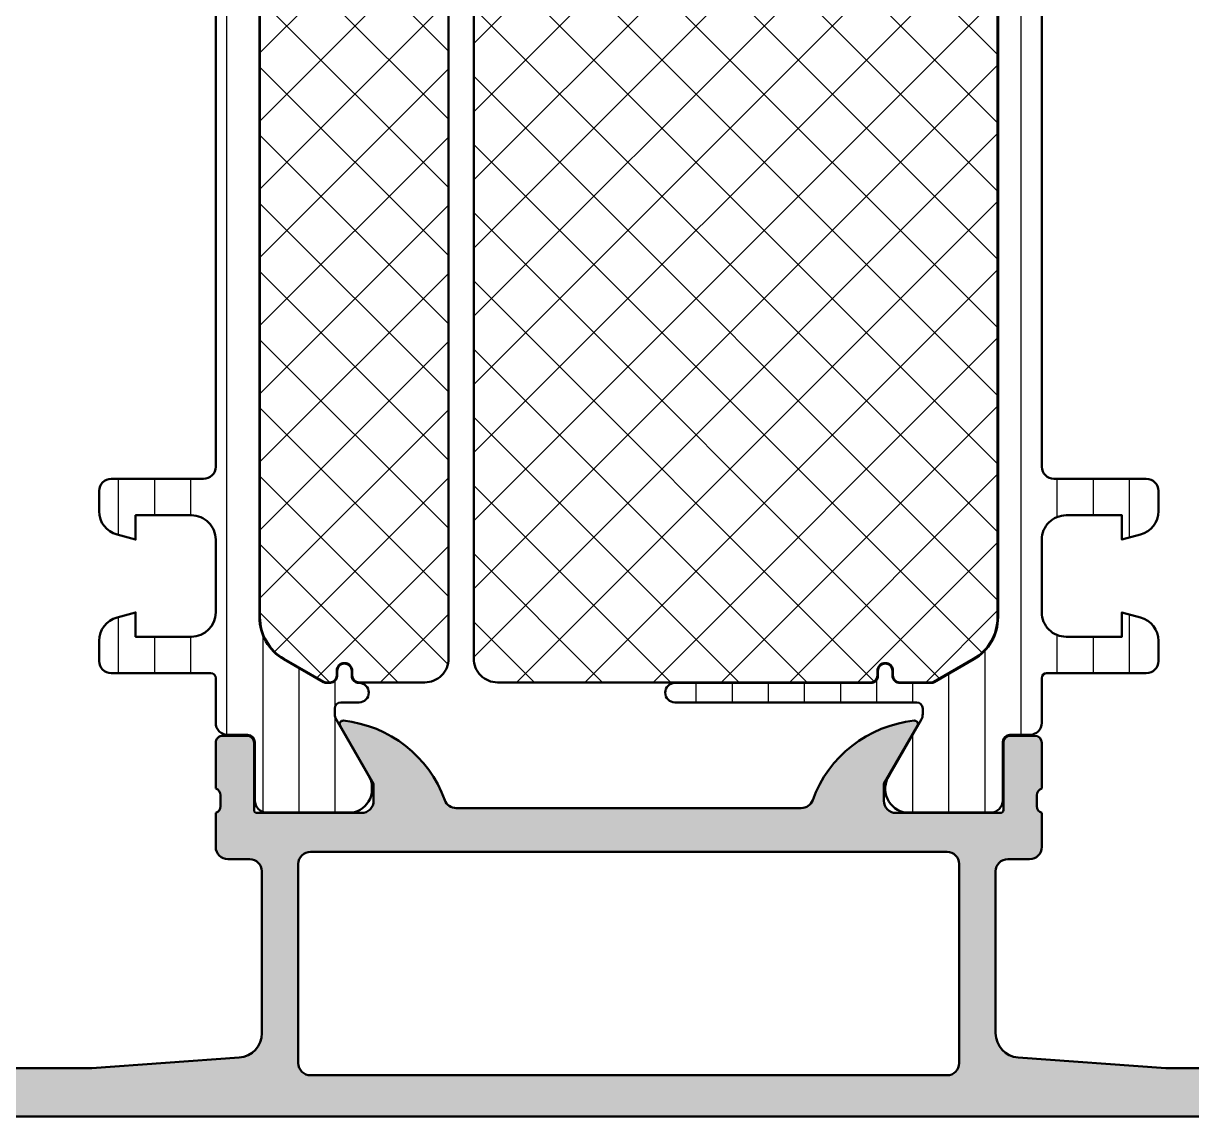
# Model space of a CAD drawing. Extents: x 0 to 146, y 0 to 90.
# Drawn here: x 48.09 to 96.17, y 0 to 45 of the extents above; entities that cross this region are included whole.
import ezdxf

# ---------------------------------------------------------------- set-up
doc = ezdxf.new("R2010")
doc.units = 0
for name, color, linetype, lineweight in [('0S-Alu contour', 7, 'Continuous', 50), ('0S-Alu hatch', 252, 'Continuous', 25), ('0S-Plastic contour', 254, 'Continuous', 50), ('0S-Plastic hatch', 253, 'Continuous', 25), ('0S-PT contour', 91, 'Continuous', 50), ('0S-PT hatch', 103, 'Continuous', 25)]:
    doc.layers.add(name, color=color, linetype=linetype, lineweight=lineweight)
pattern_1 = [(90, (0, 0), (-1.4859, 0), [])]
pattern_2 = [(135, (0, 0), (-1.403165018917055, -1.403165018917055), []), (225, (0, 0), (1.403165018917055, -1.403165018917055), [])]

# ---------------------------------------------------------------- blocks, each defined once
blk = doc.blocks.new('462350__674EF4A3_E235_4DE9_86D1_3BAED3F51D43_')
at = {"layer": '0S-Alu hatch'}
h = blk.add_hatch(color=256, dxfattribs=at)
edge = h.paths.add_edge_path()
edge.add_ellipse((88.6035533905933, 10.1035533905932), major_axis=(-0.5000000000000142, 0), ratio=1, start_angle=270, end_angle=360, ccw=False)
edge.add_line((88.6035533905933, 10.60355339059322), (89.50355339059335, 10.60355339059323))
edge.add_arc((89.50355339059335, 11.10355339059319), 0.4999999999999592, 270, 360)
edge.add_line((90.0035533905933, 11.10355339059319), (90.00355339059334, 12.50355339059325))
edge.add_ellipse((90.08238983713633, 12.77107398258633), major_axis=(-0.2788950563273829, 0), ratio=1, start_angle=-1.164589374096579, end_angle=73.58012358051548, ccw=False)
edge.add_line((89.80355239059332, 12.7767423905847), (89.80355239059332, 13.23033639058466))
edge.add_ellipse((90.08242048623653, 13.23599705006174), major_axis=(-0.2789255417371866, 0), ratio=1, start_angle=-73.57540544464268, end_angle=1.1628700728919057, ccw=False)
edge.add_line((90.00355339059334, 13.50354039058472), (90.00355339059334, 15.38355139059319))
edge.add_arc((89.70355339059333, 15.3835513905932), 0.3000000000000114, 0, 90)
edge.add_line((89.70355339059333, 15.68355139059321), (88.72357907155057, 15.68355139059321))
edge.add_arc((88.72357907155057, 15.3835513905932), 0.3000000000000149, 90, 180)
edge.add_line((88.42357907155056, 15.3835513905932), (88.42357907155053, 12.62355339059322))
edge.add_ellipse((88.30357907155057, 12.62355339059323), major_axis=(-0.1199999999999761, 0), ratio=1, start_angle=89.99999999999329, end_angle=180, ccw=False)
edge.add_line((88.30357907155056, 12.50355339059324), (84.0035533905932, 12.50355339059328))
edge.add_ellipse((84.00355339059315, 13.00355339059324), major_axis=(-0.499999999999961, 0), ratio=1, start_angle=0, end_angle=90.00000000000489, ccw=False)
edge.add_line((83.5035533905932, 13.00355339059325), (83.50355339059325, 13.70355339059335))
edge.add_line((83.50355339059325, 13.70355339059335), (84.88504884821553, 16.09637371362047))
edge.add_arc((84.76543360594458, 16.16543360594468), 0.1381197846485816, 330.0000000000377, 456.0127701438439)
edge.add_arc((85.27471614562182, 11.3303006684546), 4.999999999999578, 96.01277014383717, 160.0870903140089)
edge.add_ellipse((80.103553390593, 13.20355339059364), major_axis=(-0.5000000000002927, 0), ratio=1, start_angle=89.99999999998857, end_angle=160.0870903140202, ccw=False)
edge.add_line((80.10355339059291, 12.70355339059335), (65.9035533905935, 12.70355339059332))
edge.add_ellipse((65.90355339059384, 13.20355339059388), major_axis=(-0.5000000000005631, 0), ratio=1, start_angle=19.912909685952798, end_angle=89.99999999996089, ccw=False)
edge.add_arc((60.73239063556502, 11.33030066845488), 4.999999999999293, 19.91290968599341, 83.98722985616469)
edge.add_arc((61.24167317524203, 16.16543360594468), 0.1381197846485876, 83.98722985613884, 209.9999999999607)
edge.add_line((61.12205793297107, 16.09637371362046), (62.50355339059339, 13.70355339059333))
edge.add_line((62.50355339059339, 13.70355339059333), (62.50355339059345, 13.00355339059325))
edge.add_ellipse((62.00355339059346, 13.00355339059326), major_axis=(-0.4999999999999858, 0), ratio=1, start_angle=89.9999999999975, end_angle=180, ccw=False)
edge.add_line((62.00355339059345, 12.50355339059328), (57.70352770963612, 12.50355339059322))
edge.add_ellipse((57.7035277096361, 12.62355339059322), major_axis=(-0.1199999999999939, 0), ratio=1, start_angle=0, end_angle=90.00000000001359, ccw=False)
edge.add_line((57.58352770963611, 12.62355339059322), (57.58352770963613, 15.38355139059319))
edge.add_arc((57.2835277096361, 15.38355139059318), 0.3000000000000256, 0, 90.00000000000136)
edge.add_line((57.2835277096361, 15.68355139059321), (56.30355339059335, 15.68355139059321))
edge.add_arc((56.30355339059334, 15.38355139059321), 0.2999999999999989, 89.99999999999864, 180)
edge.add_line((56.00355339059333, 15.38355139059321), (56.00355339059331, 13.50354039058471))
edge.add_ellipse((55.92468629495015, 13.23599705006175), major_axis=(-0.2789255417371679, 0), ratio=1, start_angle=178.8371299271117, end_angle=253.57540544464769, ccw=False)
edge.add_line((56.20355439059333, 13.23033639058468), (56.20355439059334, 12.77674239058471))
edge.add_ellipse((55.9247169440503, 12.77107398258633), major_axis=(-0.2788950563274307, 0), ratio=1, start_angle=106.4198764194908, end_angle=181.1645893740976, ccw=False)
edge.add_line((56.00355339059333, 12.50355339059322), (56.00355339059334, 11.10355339059322))
edge.add_arc((56.50355339059331, 11.10355339059321), 0.4999999999999716, 180, 269.9999999999984)
edge.add_line((56.50355339059331, 10.60355339059323), (57.40355339059331, 10.60355339059323))
edge.add_ellipse((57.4035533905933, 10.10355339059323), major_axis=(-0.5, 0), ratio=1, start_angle=180, end_angle=269.9999999999984, ccw=False)
edge.add_line((57.9035533905933, 10.10355339059324), (57.90355339059331, 3.43467259399454))
edge.add_ellipse((56.9035533905933, 3.434672593994545), major_axis=(-1.000000000000007, 0), ratio=1, start_angle=94.08561677997648, end_angle=180, ccw=False)
edge.add_line((56.97480044058124, 2.437213894163801), (50.90355339059331, 2.003553390593232))
edge.add_line((50.90355339059331, 2.003553390593232), (9.10355339059329, 2.003553390593218))
edge.add_ellipse((9.10355339059332, 2.503553390593209), major_axis=(-0.4999999999999903, 0), ratio=1, start_angle=0, end_angle=89.9999999999967, ccw=False)
edge.add_line((8.603553390593328, 2.503553390593207), (8.603553390593328, 3.303553390593214))
edge.add_ellipse((9.103553390593333, 3.303553390593216), major_axis=(-0.5000000000000054, 0), ratio=1, start_angle=270, end_angle=360, ccw=False)
edge.add_line((9.103553390593333, 3.80355339059322), (9.603553390593326, 3.803553390593218))
edge.add_arc((9.603553390593328, 4.303553390593215), 0.4999999999999965, 269.9999999999998, 360)
edge.add_line((10.10355339059332, 4.303553390593215), (10.10355339059333, 4.503553390593215))
edge.add_arc((9.603553390593328, 4.503553390593218), 0.5, 0, 89.9999999999998)
edge.add_line((9.603553390593332, 5.003553390593218), (6.803553390593319, 5.003553390593219))
edge.add_arc((6.803553390593318, 4.503553390593218), 0.5000000000000009, 89.99999999999991, 180)
edge.add_line((6.303553390593317, 4.503553390593218), (6.303553390593316, 4.00355339059322))
edge.add_line((6.303553390593316, 4.00355339059322), (7.303553390593316, 4.00355339059322))
edge.add_line((7.303553390593316, 4.00355339059322), (7.303553390593316, 2.503553390593222))
edge.add_ellipse((6.303553390593316, 2.50355339059322), major_axis=(-1, 0), ratio=1, start_angle=90, end_angle=180, ccw=False)
edge.add_line((6.303553390593315, 1.503553390593219), (2.303553390593317, 1.503553390593218))
edge.add_ellipse((2.303553390593316, 2.50355339059322), major_axis=(-1.000000000000001, 0), ratio=1, start_angle=0, end_angle=90, ccw=False)
edge.add_line((1.303553390593316, 2.503553390593219), (1.303553390593316, 4.003553390593218))
edge.add_line((1.303553390593316, 4.003553390593218), (2.303553390593316, 4.003553390593219))
edge.add_line((2.303553390593316, 4.003553390593219), (2.303553390593316, 4.503553390593221))
edge.add_arc((1.803553390593317, 4.503553390593221), 0.4999999999999987, 0, 90.00000000000006)
edge.add_line((1.803553390593317, 5.00355339059322), (0.503553390593306, 5.00355339059322))
edge.add_arc((0.5035533905933053, 4.50355339059322), 0.5, 89.99999999999991, 180)
edge.add_line((0.0035533905933053, 4.50355339059322), (0.003553390593305, 0.5035533905932202))
edge.add_arc((0.5035533905933051, 0.5035533905932198), 0.5, 180, 269.9999999999999)
edge.add_line((0.5035533905933045, 0.0035533905932198), (145.5035533905933, 0.0035533905932198))
edge.add_arc((145.5035533905933, 0.5035533905932198), 0.5, 270, 360)
edge.add_line((146.0035533905933, 0.5035533905932198), (146.0035533905933, 4.50355339059322))
edge.add_arc((145.5035533905933, 4.50355339059322), 0.5, 0, 90)
edge.add_line((145.5035533905933, 5.00355339059322), (144.2035533905933, 5.003553390593219))
edge.add_arc((144.2035533905933, 4.503553390593218), 0.5000000000000009, 89.99999999999675, 180)
edge.add_line((143.7035533905933, 4.503553390593218), (143.7035533905933, 4.003553390593219))
edge.add_line((143.7035533905933, 4.003553390593219), (144.7035533905933, 4.003553390593219))
edge.add_line((144.7035533905933, 4.003553390593219), (144.7035533905933, 2.503553390593202))
edge.add_ellipse((143.7035533905932, 2.503553390593272), major_axis=(-1.000000000000056, 0), ratio=1, start_angle=90, end_angle=180, ccw=False)
edge.add_line((143.7035533905932, 1.503553390593209), (139.7035533905933, 1.503553390593218))
edge.add_ellipse((139.7035533905933, 2.503553390593213), major_axis=(-0.9999999999999943, 0), ratio=1, start_angle=0, end_angle=90, ccw=False)
edge.add_line((138.7035533905933, 2.503553390593221), (138.7035533905933, 4.00355339059322))
edge.add_line((138.7035533905933, 4.00355339059322), (139.7035533905933, 4.00355339059322))
edge.add_line((139.7035533905933, 4.00355339059322), (139.7035533905933, 4.503553390593201))
edge.add_arc((139.2035533905933, 4.503553390593207), 0.5, 0, 90)
edge.add_line((139.2035533905933, 5.003553390593207), (136.4035533905933, 5.003553390593219))
edge.add_arc((136.4035533905933, 4.503553390593205), 0.5000000000000142, 89.99999999999675, 180)
edge.add_line((135.9035533905933, 4.503553390593205), (135.9035533905933, 4.303553390593199))
edge.add_arc((136.4035533905934, 4.303553390593249), 0.500000000000057, 180, 270.0000000000033)
edge.add_line((136.4035533905934, 3.803553390593192), (136.9035533905933, 3.803553390593218))
edge.add_ellipse((136.9035533905933, 3.303553390593219), major_axis=(-0.4999999999999987, 0), ratio=1, start_angle=180, end_angle=270.00000000000324, ccw=False)
edge.add_line((137.4035533905933, 3.303553390593244), (137.4035533905933, 2.503553390593209))
edge.add_ellipse((136.9035533905933, 2.503553390593207), major_axis=(-0.5, 0), ratio=1, start_angle=90, end_angle=180, ccw=False)
edge.add_line((136.9035533905933, 2.003553390593217), (95.1035533905933, 2.003553390593232))
edge.add_line((95.1035533905933, 2.003553390593232), (89.03230634060543, 2.437213894163799))
edge.add_ellipse((89.10355339059333, 3.434672593994533), major_axis=(-0.9999999999999998, 0), ratio=1, start_angle=0, end_angle=85.91438322002472, ccw=False)
edge.add_line((88.10355339059333, 3.434672593994522), (88.1035533905933, 10.1035533905932))
edge = h.paths.add_edge_path()
edge.add_line((86.10355339059333, 1.703553390593214), (59.9035533905933, 1.703553390593214))
edge.add_ellipse((59.9035533905933, 2.203553390593214), major_axis=(-0.5, 0), ratio=1, start_angle=0, end_angle=90, ccw=False)
edge.add_line((59.40355339059331, 2.203553390593214), (59.40355339059331, 10.40355339059323))
edge.add_ellipse((59.9035533905933, 10.40355339059323), major_axis=(-0.5, 0), ratio=1, start_angle=270, end_angle=360, ccw=False)
edge.add_line((59.9035533905933, 10.90355339059323), (86.10355339059333, 10.90355339059323))
edge.add_ellipse((86.10355339059333, 10.40355339059323), major_axis=(-0.5, 0), ratio=1, start_angle=180, end_angle=270, ccw=False)
edge.add_line((86.60355339059333, 10.40355339059323), (86.60355339059333, 2.203553390593214))
edge.add_ellipse((86.10355339059333, 2.203553390593214), major_axis=(-0.5, 0), ratio=1, start_angle=90, end_angle=180, ccw=False)
at = {"layer": '0S-Alu contour', "color": 7}
for points in [[(61.12205793297107, 16.09637371362046), (62.50355339059339, 13.70355339059333), (62.50355339059345, 13.00355339059325)], [(83.5035533905932, 13.00355339059325), (83.50355339059325, 13.70355339059335), (84.88504884821553, 16.09637371362047)], [(57.2835277096361, 15.68355139059321), (56.30355339059335, 15.68355139059321)], [(89.70355339059333, 15.68355139059321), (88.72357907155057, 15.68355139059321)], [(56.00355339059333, 15.38355139059321), (56.00355339059331, 13.50354039058471)], [(57.58352770963611, 12.62355339059322), (57.58352770963613, 15.38355139059319)], [(88.42357907155056, 15.3835513905932), (88.42357907155053, 12.62355339059322)], [(90.00355339059334, 13.50354039058472), (90.00355339059334, 15.38355139059319)], [(56.20355439059333, 13.23033639058468), (56.20355439059334, 12.77674239058471)], [(89.80355239059332, 12.7767423905847), (89.80355239059332, 13.23033639058466)], [(56.00355339059333, 12.50355339059322), (56.00355339059334, 11.10355339059322)], [(62.00355339059345, 12.50355339059328), (57.70352770963612, 12.50355339059322)], [(80.10355339059291, 12.70355339059335), (65.9035533905935, 12.70355339059332)], [(88.30357907155056, 12.50355339059324), (84.0035533905932, 12.50355339059328)], [(90.0035533905933, 11.10355339059319), (90.00355339059334, 12.50355339059325)], [(56.50355339059331, 10.60355339059323), (57.40355339059331, 10.60355339059323)], [(59.9035533905933, 10.90355339059323), (86.10355339059333, 10.90355339059323)], [(88.6035533905933, 10.60355339059322), (89.50355339059335, 10.60355339059323)], [(57.9035533905933, 10.10355339059324), (57.90355339059331, 3.43467259399454)], [(59.40355339059331, 2.203553390593214), (59.40355339059331, 10.40355339059323)], [(86.60355339059333, 10.40355339059323), (86.60355339059333, 2.203553390593214)], [(88.10355339059333, 3.434672593994522), (88.1035533905933, 10.1035533905932)], [(56.97480044058124, 2.437213894163801), (50.90355339059331, 2.003553390593232), (9.10355339059329, 2.003553390593218)], [(136.9035533905933, 2.003553390593217), (95.1035533905933, 2.003553390593232), (89.03230634060543, 2.437213894163799)], [(86.10355339059333, 1.703553390593214), (59.9035533905933, 1.703553390593214)], [(0.5035533905933045, 0.0035533905932198), (145.5035533905933, 0.0035533905932198)]]:
    blk.add_lwpolyline(points, dxfattribs=at)
for centre, radius, start, end in [((61.24167317524203, 16.16543360594468), 0.1381197846485876, 83.98722985613884, 209.9999999999607), ((60.73239063556502, 11.33030066845488), 4.999999999999293, 19.91290968599341, 83.98722985616469), ((85.27471614562182, 11.3303006684546), 4.999999999999578, 96.01277014383717, 160.0870903140089), ((84.76543360594458, 16.16543360594468), 0.1381197846485816, 330.0000000000377, 96.0127701438439), ((56.30355339059334, 15.38355139059321), 0.2999999999999989, 89.99999999999864, 180), ((57.2835277096361, 15.38355139059318), 0.3000000000000256, 0, 90.00000000000136), ((88.72357907155057, 15.3835513905932), 0.3000000000000149, 90, 180), ((89.70355339059333, 15.3835513905932), 0.3000000000000114, 0, 90), ((56.50355339059331, 11.10355339059321), 0.4999999999999716, 180, 269.9999999999984), ((89.50355339059335, 11.10355339059319), 0.4999999999999592, 270, 0)]:
    blk.add_arc(centre, radius, start, end, dxfattribs=at)
at = {"layer": '0S-Alu contour', "color": 7, "extrusion": (0, 0, -1)}
for centre, radius, start, end in [((-55.92468629495015, 13.23599705006175), 0.2789255417371679, 106.4245945553523, 181.1628700728884), ((-90.08242048623653, 13.23599705006174), 0.2789255417371866, 358.8371299271081, 73.5754054446427), ((-62.00355339059346, 13.00355339059326), 0.4999999999999858, 180, 270.0000000000025), ((-65.90355339059384, 13.20355339059388), 0.5000000000005631, 270.0000000000391, 340.0870903140472), ((-80.103553390593, 13.20355339059364), 0.5000000000002927, 199.9129096859799, 270.0000000000114), ((-84.00355339059315, 13.00355339059324), 0.499999999999961, 269.9999999999951, 0), ((-55.9247169440503, 12.77107398258633), 0.2788950563274307, 178.8354106259024, 253.5801235805092), ((-57.7035277096361, 12.62355339059322), 0.1199999999999939, 269.9999999999864, 0), ((-88.30357907155057, 12.62355339059323), 0.1199999999999761, 180, 270.0000000000068), ((-90.08238983713633, 12.77107398258633), 0.2788950563273829, 286.4198764194846, 1.164589374096611), ((-57.4035533905933, 10.10355339059323), 0.5, 90.0000000000016, 180), ((-59.9035533905933, 10.40355339059323), 0.5, 0, 90), ((-86.10355339059333, 10.40355339059323), 0.5, 90, 180), ((-88.6035533905933, 10.1035533905932), 0.5000000000000142, 0, 90), ((-56.9035533905933, 3.434672593994545), 1.000000000000007, 180, 265.9143832200235), ((-89.10355339059333, 3.434672593994533), 0.9999999999999998, 274.0856167799754, 0), ((-59.9035533905933, 2.203553390593214), 0.5, 270, 0), ((-86.10355339059333, 2.203553390593214), 0.5, 180, 270)]:
    blk.add_arc(centre, radius, start, end, dxfattribs=at)
blk = doc.blocks.new('284599__250E580A_2D42_46C8_946D_CAA635D6D998___1BD22FC8_A8C3_4107_8E11_EF5ABE9F0F5C_')
at = {"layer": '0S-Plastic hatch'}
h = blk.add_hatch(dxfattribs=at)
h.set_pattern_fill('ANSI31', color=256, scale=0.4680000000000001, angle=45, style=0)
h.set_pattern_definition(pattern_1)
edge = h.paths.add_edge_path()
edge.add_line((94.80355266067114, 62.92511263264287), (94.80355266067114, 63.75586185601728))
edge.add_arc((94.30355266067117, 63.75586185601727), 0.4999999999999716, 0, 90.0000000000016)
edge.add_line((94.30355266067114, 64.25586185601725), (90.20355266067116, 64.25586185601722))
edge.add_ellipse((90.20355266067118, 64.45586185601725), major_axis=(-0.2000000000000313, 0), ratio=1, start_angle=0, end_angle=89.99999999999591, ccw=False)
edge.add_line((90.00355266067115, 64.45586185601724), (90.00355266067115, 66.29586753492671))
edge.add_arc((89.50355533957345, 66.29586753492671), 0.4999973210976947, 0, 90.00030698202455)
edge.add_line((89.50355266066427, 66.79586485601723), (88.69322132733095, 66.7958648560172))
edge.add_ellipse((88.69322132733092, 67.09586485601724), major_axis=(-0.3000000000000256, 0), ratio=1, start_angle=0, end_angle=90.00000000000267, ccw=False)
edge.add_line((88.39322132733089, 67.09586485601724), (88.39355327772793, 69.49586323895352))
edge.add_arc((87.89355730028932, 69.49586587857861), 0.4999959774455833, 359.9996975182267, 450.000302481185)
edge.add_line((87.89355466066425, 69.99586185601723), (84.41701316256476, 69.99586185601723))
edge.add_arc((84.5593238115561, 69.00604378129437), 0.9999960709244884, 98.18160805189974, 212.7270160998407)
edge.add_line((83.71807116256475, 68.4654088560172), (85.0365880118759, 66.18167036934497))
edge.add_ellipse((84.60357529514586, 65.9316703950455), major_axis=(-0.4999999999996722, 0), ratio=1, start_angle=179.994256176766, end_angle=209.9999965993551, ccw=False)
edge.add_line((85.10357529263307, 65.93162027073195), (85.10355266066173, 65.70586185603477))
edge.add_ellipse((84.85355266064427, 65.70586185603473), major_axis=(-0.2500000000174651, 0), ratio=1, start_angle=89.9999999999967, end_angle=180, ccw=False)
edge.add_line((84.85355266064425, 65.45586185601726), (74.90281173378756, 65.45586185601658))
edge.add_arc((74.90281173378757, 65.05660278290014), 0.3992590731164398, 90.00000000000205, 270.0000000000021)
edge.add_line((74.90281173378759, 64.6573437097837), (82.95841668214871, 64.6573437097837))
edge.add_ellipse((82.95841668214872, 64.35586185601714), major_axis=(-0.3014818537665604, 0), ratio=1, start_angle=180, end_angle=270.00000000000273, ccw=False)
edge.add_line((83.25989853591527, 64.35586185601714), (83.25989853591527, 64.155291060731))
edge.add_arc((83.55932774062904, 64.15529106073102), 0.2994292047137605, 180, 360)
edge.add_line((83.8587569453428, 64.15529106073102), (83.8587569453428, 64.35586185601727))
edge.add_ellipse((84.15875694534307, 64.35586185601727), major_axis=(-0.3000000000002672, 0), ratio=1, start_angle=266.6063607271231, end_angle=360, ccw=False)
edge.add_line((84.17651561123895, 64.65533577772959), (85.46856547013164, 64.65533577772976))
edge.add_ellipse((85.4685654701318, 64.45533577772979), major_axis=(-0.1999999999999744, 0), ratio=1, start_angle=240.00000000004468, end_angle=270.0000000000448, ccw=False)
edge.add_line((85.56856547013165, 64.62854085848673), (87.20355266067118, 63.68458056390695))
edge.add_ellipse((86.2035526606712, 61.95252975633813), major_axis=(-1.999999999999928, 0), ratio=1, start_angle=180, end_angle=239.9999999999998, ccw=False)
edge.add_line((88.20355266067114, 61.95252975633816), (88.20355266067116, 20.55919395564909))
edge.add_ellipse((86.2035526606712, 20.5591939556491), major_axis=(-1.999999999999957, 0), ratio=1, start_angle=119.99999999999889, end_angle=180, ccw=False)
edge.add_line((87.20355266067114, 18.82714314808024), (85.56856547013165, 17.88318285350073))
edge.add_ellipse((85.4685654701314, 18.05638793425766), major_axis=(-0.200000000000158, 0), ratio=1, start_angle=90.0000000000814, end_angle=120.00000000005659, ccw=False)
edge.add_line((85.46856547013168, 17.8563879342575), (84.1765156112368, 17.8563879342579))
edge.add_ellipse((84.15875694534274, 18.15586185597001), major_axis=(-0.2999999999999423, 0), ratio=1, start_angle=0, end_angle=93.39363927252981, ccw=False)
edge.add_line((83.8587569453428, 18.15586185597001), (83.8587569453428, 18.35643265125626))
edge.add_arc((83.55932774062904, 18.35643265125626), 0.2994292047137605, 0, 180)
edge.add_line((83.25989853591527, 18.35643265125626), (83.25989853591527, 18.15586185596999))
edge.add_ellipse((82.95841668214874, 18.15586185597011), major_axis=(-0.3014818537665462, 0), ratio=1, start_angle=89.99999999999199, end_angle=180, ccw=False)
edge.add_line((82.9584166821487, 17.85438000220356), (74.90281173378759, 17.85438000220356))
edge.add_arc((74.90281173378759, 17.45512092908708), 0.3992590731164789, 90, 270)
edge.add_line((74.90281173378759, 17.0558618559706), (84.85355266064428, 17.05586185597002))
edge.add_ellipse((84.85355266064425, 16.80586185595254), major_axis=(-0.2500000000174793, 0), ratio=1, start_angle=180, end_angle=269.9999999999935, ccw=False)
edge.add_line((85.10355266066173, 16.80586185595255), (85.1035752926331, 16.58010344125566))
edge.add_ellipse((84.60357529514545, 16.58005331694188), major_axis=(-0.5000000000000956, 0), ratio=1, start_angle=150.0000034006586, end_angle=180.0057438232342, ccw=False)
edge.add_line((85.03658801187592, 16.3300533426423), (83.71807116256475, 14.04631485597002))
edge.add_arc((84.5593238115561, 13.50567993069287), 0.9999960709244718, 147.2729839001593, 261.8183919481001)
edge.add_line((84.41701316256476, 12.51586185597002), (87.89355466066425, 12.51586185597002))
edge.add_arc((87.89355730028932, 13.01585783340864), 0.4999959774455886, 269.9996975188149, 360.0003024817733)
edge.add_line((88.39355327772793, 13.01586047303884), (88.3932213273309, 15.41585885597001))
edge.add_ellipse((88.69322132733092, 15.41585885597001), major_axis=(-0.3000000000000114, 0), ratio=1, start_angle=270, end_angle=360, ccw=False)
edge.add_line((88.69322132733092, 15.71585885597002), (89.50355266066427, 15.71585885597002))
edge.add_arc((89.50355533957345, 16.21585617706053), 0.4999973210976877, 269.9996930179755, 360)
edge.add_line((90.00355266067113, 16.21585617706053), (90.00355266067115, 18.05586185596997))
edge.add_ellipse((90.20355266067116, 18.05586185597), major_axis=(-0.200000000000017, 0), ratio=1, start_angle=270.00000000000813, end_angle=360, ccw=False)
edge.add_line((90.20355266067114, 18.25586185597003), (94.30355266067114, 18.25586185596998))
edge.add_arc((94.30355266067114, 18.75586185596998), 0.4999999999999929, 270, 360)
edge.add_line((94.80355266067116, 18.75586185596998), (94.80355266067114, 19.58661107934435))
edge.add_arc((93.80355266067116, 19.58661107934437), 0.9999999999999857, 0, 74.99999999999942)
edge.add_line((94.06237170577369, 20.55253690563342), (93.30355266067114, 20.75586185597004))
edge.add_line((93.30355266067114, 20.75586185597004), (93.30355266067114, 19.75586185597004))
edge.add_line((93.30355266067114, 19.75586185597004), (91.00355266067115, 19.75586185597004))
edge.add_ellipse((91.00355266067113, 20.75586185597003), major_axis=(-0.9999999999999857, 0), ratio=1, start_angle=0, end_angle=90.0000000000008, ccw=False)
edge.add_line((90.00355266067115, 20.75586185597003), (90.00355266067115, 23.7558618559701))
edge.add_ellipse((91.0035526606711, 23.75586185597004), major_axis=(-0.9999999999999573, 0), ratio=1, start_angle=269.9999999999984, end_angle=360, ccw=False)
edge.add_line((91.00355266067113, 24.75586185596999), (93.30355266067114, 24.75586185597002))
edge.add_line((93.30355266067114, 24.75586185597002), (93.30355266067114, 23.7558618559701))
edge.add_line((93.30355266067114, 23.7558618559701), (94.06237170577361, 23.95918680630658))
edge.add_arc((93.80355266067104, 24.92511263259575), 1.000000000000099, 284.9999999999996, 360)
edge.add_line((94.80355266067116, 24.92511263259575), (94.80355266067114, 25.75586185597007))
edge.add_arc((94.30355266067117, 25.75586185597007), 0.4999999999999716, 0, 89.99999999999837)
edge.add_line((94.30355266067119, 26.25586185597005), (90.50355266067113, 26.25586185597005))
edge.add_ellipse((90.50355266067112, 26.75586185597001), major_axis=(-0.4999999999999645, 0), ratio=1, start_angle=0, end_angle=90.00000000000318, ccw=False)
edge.add_line((90.00355266067115, 26.75586185597002), (90.00355266067115, 55.75586185601718))
edge.add_ellipse((90.50355266067112, 55.75586185601721), major_axis=(-0.4999999999999858, 0), ratio=1, start_angle=269.9999999999984, end_angle=360, ccw=False)
edge.add_line((90.50355266067113, 56.2558618560172), (94.30355266067122, 56.25586185601722))
edge.add_arc((94.30355266067117, 56.75586185601719), 0.4999999999999787, 270.0000000000049, 360)
edge.add_line((94.80355266067116, 56.75586185601719), (94.80355266067116, 57.58661107939162))
edge.add_arc((93.80355266067119, 57.58661107939162), 0.9999999999999715, 0, 75.00000000000088)
edge.add_line((94.06237170577369, 58.55253690568066), (93.30355266067114, 58.75586185601722))
edge.add_line((93.30355266067114, 58.75586185601722), (93.30355266067114, 57.75586185601721))
edge.add_line((93.30355266067114, 57.75586185601721), (91.00355266067118, 57.75586185601722))
edge.add_ellipse((91.00355266067113, 58.7558618560172), major_axis=(-0.9999999999999786, 0), ratio=1, start_angle=0, end_angle=90.00000000000239, ccw=False)
edge.add_line((90.00355266067115, 58.75586185601722), (90.00355266067115, 61.75586185601726))
edge.add_ellipse((91.00355266067115, 61.75586185601723), major_axis=(-1, 0), ratio=1, start_angle=269.9999999999984, end_angle=360, ccw=False)
edge.add_line((91.00355266067118, 62.75586185601723), (93.30355266067114, 62.75586185601717))
edge.add_line((93.30355266067114, 62.75586185601717), (93.30355266067114, 61.75586185601726))
edge.add_line((93.30355266067114, 61.75586185601726), (94.06237170577369, 61.95918680635393))
edge.add_arc((93.80355266067124, 62.92511263264291), 0.9999999999998985, 284.9999999999976, 360)
at = {"layer": '0S-Plastic contour', "color": 7}
for points in [[(88.20355266067114, 61.95252975633816), (88.20355266067116, 20.55919395564909)], [(90.00355266067115, 26.75586185597002), (90.00355266067115, 55.75586185601718)], [(94.30355266067119, 26.25586185597005), (90.50355266067113, 26.25586185597005)], [(94.80355266067116, 24.92511263259575), (94.80355266067114, 25.75586185597007)], [(91.00355266067113, 24.75586185596999), (93.30355266067114, 24.75586185597002), (93.30355266067114, 23.7558618559701), (94.06237170577361, 23.95918680630658)], [(90.00355266067115, 20.75586185597003), (90.00355266067115, 23.7558618559701)], [(94.06237170577369, 20.55253690563342), (93.30355266067114, 20.75586185597004), (93.30355266067114, 19.75586185597004), (91.00355266067115, 19.75586185597004)], [(94.80355266067116, 18.75586185596998), (94.80355266067114, 19.58661107934435)], [(87.20355266067114, 18.82714314808024), (85.56856547013165, 17.88318285350073)], [(83.25989853591527, 18.35643265125626), (83.25989853591527, 18.15586185596999)], [(83.8587569453428, 18.15586185597001), (83.8587569453428, 18.35643265125626)], [(82.9584166821487, 17.85438000220356), (74.90281173378759, 17.85438000220356)], [(85.46856547013168, 17.8563879342575), (84.1765156112368, 17.8563879342579)], [(90.00355266067113, 16.21585617706053), (90.00355266067115, 18.05586185596997)], [(90.20355266067114, 18.25586185597003), (94.30355266067114, 18.25586185596998)], [(74.90281173378759, 17.0558618559706), (84.85355266064428, 17.05586185597002)], [(85.10355266066173, 16.80586185595255), (85.1035752926331, 16.58010344125566)], [(85.03658801187592, 16.3300533426423), (83.71807116256475, 14.04631485597002)], [(88.39355327772793, 13.01586047303884), (88.3932213273309, 15.41585885597001)], [(88.69322132733092, 15.71585885597002), (89.50355266066427, 15.71585885597002)], [(84.41701316256476, 12.51586185597002), (87.89355466066425, 12.51586185597002)]]:
    blk.add_lwpolyline(points, dxfattribs=at)
at = {"layer": '0S-Plastic contour', "color": 7, "extrusion": (0, 0, -1)}
for centre, radius, start, end in [((-90.50355266067112, 26.75586185597001), 0.4999999999999645, 269.9999999999968, 0), ((-91.0035526606711, 23.75586185597004), 0.9999999999999573, 0, 90.0000000000016), ((-91.00355266067113, 20.75586185597003), 0.9999999999999857, 269.9999999999992, 0), ((-86.2035526606712, 20.5591939556491), 1.999999999999957, 180, 240.0000000000011), ((-82.95841668214874, 18.15586185597011), 0.3014818537665462, 180, 270.0000000000081), ((-84.15875694534274, 18.15586185597001), 0.2999999999999423, 266.6063607274702, 0), ((-85.4685654701314, 18.05638793425766), 0.2000000000001581, 239.9999999999434, 269.9999999999186), ((-90.20355266067116, 18.05586185597), 0.200000000000017, 0, 89.99999999999186), ((-84.85355266064425, 16.80586185595254), 0.2500000000174793, 90.00000000000651, 180), ((-84.60357529514545, 16.58005331694188), 0.5000000000000956, 179.9942561767658, 209.9999965993414), ((-88.69322132733092, 15.41585885597001), 0.3000000000000114, 0, 90)]:
    blk.add_arc(centre, radius, start, end, dxfattribs=at)
at = {"layer": '0S-Plastic contour', "color": 7}
for centre, radius, start, end in [((94.30355266067117, 25.75586185597007), 0.4999999999999716, 0, 89.99999999999837), ((93.80355266067104, 24.92511263259575), 1.000000000000099, 284.9999999999996, 0), ((93.80355266067116, 19.58661107934437), 0.9999999999999857, 0, 74.99999999999942), ((94.30355266067114, 18.75586185596998), 0.4999999999999929, 270, 0), ((83.55932774062904, 18.35643265125626), 0.2994292047137605, 0, 180), ((74.90281173378759, 17.45512092908708), 0.3992590731164789, 90, 270), ((89.50355533957345, 16.21585617706053), 0.4999973210976877, 269.9996930179755, 0), ((84.5593238115561, 13.50567993069287), 0.9999960709244718, 147.2729839001593, 261.8183919481001), ((87.89355730028932, 13.01585783340864), 0.4999959774455886, 269.9996975188149, 0.0003024817733149)]:
    blk.add_arc(centre, radius, start, end, dxfattribs=at)
blk = doc.blocks.new('442280__49584BC0_F7C2_4DEC_8994_36D3FE5BC19F_')
at = {"layer": '0S-PT hatch'}
h = blk.add_hatch(dxfattribs=at)
h.set_pattern_fill('ANSI37', color=256, scale=0.625, angle=90, style=0)
h.set_pattern_definition(pattern_2)
edge = h.paths.add_edge_path()
edge.add_line((82.95895428933645, 64.63606517566555), (67.60355266068827, 64.63606517571267))
edge.add_arc((67.60355266067111, 63.65606517571269), 0.9799999999999897, 89.999999998998, 180)
edge.add_line((66.62355266067112, 63.65606517571269), (66.62355266067112, 18.85565853627454))
edge.add_arc((67.60355266067111, 18.85565853627455), 0.9800000000000039, 180, 270.0000000000008)
edge.add_line((67.60355266067114, 17.87565853627454), (82.95989853591529, 17.87565853627454))
edge.add_arc((82.95989853591526, 18.15565853627455), 0.2800000000000153, 270.0000000000029, 360)
edge.add_line((83.23989853591529, 18.15565853627455), (83.23989853591529, 18.3562293315608))
edge.add_ellipse((83.55932774062904, 18.3562293315608), major_axis=(-0.3194292047137566, 0), ratio=1, start_angle=180, end_angle=360, ccw=False)
edge.add_line((83.8787569453428, 18.3562293315608), (83.8787569453428, 18.15565853627456))
edge.add_arc((84.1587569453428, 18.15565853627457), 0.2800000000000011, 180, 266.4872129359729)
edge.add_line((84.14160098187124, 17.87618461456207), (85.46856547013161, 17.87618461456207))
edge.add_arc((85.46856547013158, 18.05618461456206), 0.1799999999999997, 270.000000000009, 300.0000000000066)
edge.add_line((85.5585654701316, 17.90030004188087), (87.19355266067113, 18.84426033646044))
edge.add_arc((86.20355266067116, 20.55899063595365), 1.979999999999991, 299.9999999999989, 360)
edge.add_line((88.18355266067115, 20.55899063595365), (88.18355266067113, 61.95232643664268))
edge.add_arc((86.20355266067114, 61.95232643664267), 1.979999999999989, 0, 60.00000000000006)
edge.add_line((87.19355266067114, 63.66705673613585), (85.55856547013158, 64.61101703071543))
edge.add_arc((85.4685654701316, 64.4551324580343), 0.179999999999936, 59.99999999999221, 89.99999999999095)
edge.add_line((85.46856547013161, 64.63513245803424), (84.14213858905885, 64.63513245803424))
edge.add_arc((84.15929455253062, 64.35565853632173), 0.2800000000000114, 93.51278706407346, 180)
edge.add_line((83.87929455253061, 64.35565853632173), (83.87929455253061, 64.1550877410355))
edge.add_ellipse((83.55932774062904, 64.1550877410355), major_axis=(-0.3199668119015655, 0), ratio=1, start_angle=0, end_angle=180, ccw=False)
edge.add_line((83.23936092872746, 64.1550877410355), (83.23936092872746, 64.35565853627456))
edge.add_arc((82.95895428933649, 64.35565853627455), 0.2804066393910034, 0, 90.0000000000058)
at = {"layer": '0S-PT contour', "color": 7}
for points in [[(66.62355266067112, 63.65606517571269), (66.62355266067112, 18.85565853627455)], [(88.18355266067115, 20.55899063595365), (88.18355266067113, 61.95232643664267)], [(85.5585654701316, 17.90030004188087), (87.19355266067113, 18.84426033646044)], [(83.23989853591529, 18.15565853627455), (83.23989853591529, 18.3562293315608)], [(83.8787569453428, 18.3562293315608), (83.8787569453428, 18.15565853627456)], [(67.60355266067114, 17.87565853627454), (82.95989853591529, 17.87565853627454)], [(84.14160098187124, 17.87618461456207), (85.46856547013161, 17.87618461456207)]]:
    blk.add_lwpolyline(points, dxfattribs=at)
for centre, radius, start, end in [((86.20355266067116, 20.55899063595365), 1.979999999999991, 299.9999999999989, 0), ((67.60355266067111, 18.85565853627455), 0.9800000000000039, 180, 270.0000000000008), ((82.95989853591526, 18.15565853627455), 0.2800000000000153, 270.0000000000029, 0), ((84.1587569453428, 18.15565853627457), 0.2800000000000011, 180, 266.4872129359729), ((85.46856547013158, 18.05618461456206), 0.1799999999999997, 270.000000000009, 300.0000000000066)]:
    blk.add_arc(centre, radius, start, end, dxfattribs=at)
at = {"layer": '0S-PT contour', "color": 7, "extrusion": (0, 0, -1)}
blk.add_arc((-83.55932774062904, 18.3562293315608), 0.3194292047137566, 0, 180, dxfattribs=at)
blk = doc.blocks.new('284599__8BEAE3D7_0A25_4D8A_8B71_A969137D2763___D6D35DBF_990C_4AFD_80C2_8FE89D494FB9_')
at = {"layer": '0S-Plastic hatch'}
h = blk.add_hatch(dxfattribs=at)
h.set_pattern_fill('ANSI31', color=256, scale=0.4680000000000001, angle=45, style=0)
h.set_pattern_definition(pattern_1)
edge = h.paths.add_edge_path()
edge.add_line((55.00355266067167, 62.75586185601689), (52.70355266067171, 62.75586185601683))
edge.add_line((52.70355266067171, 62.75586185601683), (52.70355266067171, 61.75586185601689))
edge.add_line((52.70355266067171, 61.75586185601689), (51.94473361556916, 61.95918680635353))
edge.add_ellipse((52.20355266067166, 62.92511263264255), major_axis=(-0.9999999999999438, 0), ratio=1, start_angle=0, end_angle=75.00000000000051, ccw=False)
edge.add_line((51.20355266067171, 62.92511263264253), (51.20355266067171, 63.7558618560169))
edge.add_ellipse((51.7035526606717, 63.75586185601691), major_axis=(-0.4999999999999929, 0), ratio=1, start_angle=270.00000000000244, end_angle=360, ccw=False)
edge.add_line((51.70355266067168, 64.2558618560169), (55.8035526606717, 64.25586185601685))
edge.add_arc((55.8035526606717, 64.45586185601685), 0.2000000000000028, 270, 360)
edge.add_line((56.0035526606717, 64.45586185601685), (56.00355266067171, 66.29586753492637))
edge.add_ellipse((56.50354998176941, 66.29586753492634), major_axis=(-0.4999973210977017, 0), ratio=1, start_angle=269.99969301797546, end_angle=360, ccw=False)
edge.add_line((56.50355266067859, 66.79586485601688), (57.31388399401194, 66.79586485601689))
edge.add_arc((57.31388399401195, 67.09586485601689), 0.2999999999999971, 269.9999999999986, 360)
edge.add_line((57.61388399401194, 67.09586485601687), (57.61355204361493, 69.49586323895315))
edge.add_ellipse((58.11354802105354, 69.49586587857827), major_axis=(-0.4999959774455833, 0), ratio=1, start_angle=-90.00030248118418, end_angle=0.0003024817733034979, ccw=False)
edge.add_line((58.1135506606786, 69.99586185601689), (61.5900921587781, 69.99586185601689))
edge.add_ellipse((61.44778150978674, 69.00604378129404), major_axis=(-0.9999960709244742, 0), ratio=1, start_angle=147.2729839001598, end_angle=261.81839194810016, ccw=False)
edge.add_line((62.28903415877809, 68.4654088560169), (60.97051730946693, 66.1816703693446))
edge.add_arc((61.4035300261973, 65.93167039504506), 0.4999999999999846, 150.0000034006562, 180.0057438232976)
edge.add_line((60.90353002870976, 65.93162027073105), (60.90355266068112, 65.70586185603443))
edge.add_arc((61.15355266069861, 65.7058618560344), 0.2500000000174865, 180, 270.0000000000017)
edge.add_line((61.15355266069862, 65.45586185601692), (61.9039593000627, 65.45586185601688))
edge.add_ellipse((61.9039593000627, 65.05660278290011), major_axis=(-0.3992590731167667, 0), ratio=1, start_angle=90, end_angle=270, ccw=False)
edge.add_arc((61.90395930006269, 64.35586185601677), 0.3014818537665747, 89.99999999999864, 180)
edge.add_line((61.60247744629612, 64.35586185601677), (61.60247744629612, 64.15529106073063))
edge.add_ellipse((61.30304824158236, 64.15529106073066), major_axis=(-0.2994292047137605, 0), ratio=1, start_angle=0, end_angle=180, ccw=False)
edge.add_line((61.00361903686859, 64.15529106073066), (61.00361903686859, 64.35586185601696))
edge.add_arc((60.70361903686862, 64.35586185601692), 0.2999999999999687, 0, 86.60636072854572)
edge.add_line((60.72137770275706, 64.65533577772939), (60.53853985121127, 64.65533577772942))
edge.add_arc((60.53853985121115, 64.45533577772935), 0.2000000000000739, 89.9999999999654, 119.9999999999628)
edge.add_line((60.43853985121123, 64.62854085848636), (58.80355266067168, 63.68458056390662))
edge.add_arc((59.8035526606716, 61.95252975633783), 1.999999999999884, 119.9999999999993, 180)
edge.add_line((57.80355266067171, 61.95252975633783), (57.80355266067171, 20.55919395564874))
edge.add_arc((59.80355266067167, 20.55919395564876), 1.999999999999964, 180, 240.0000000000009)
edge.add_line((58.80355266067172, 18.82714314807989), (60.43853985121121, 17.88318285350039))
edge.add_arc((60.53853985121142, 18.05638793425716), 0.2000000000000009, 239.9999999999339, 269.9999999999308)
edge.add_line((60.53853985121118, 17.85638793425716), (60.72137770275707, 17.85638793425721))
edge.add_arc((60.70361903686865, 18.15586185596966), 0.2999999999999465, 273.3936392714545, 360)
edge.add_line((61.00361903686859, 18.15586185596966), (61.00361903686859, 18.35643265125591))
edge.add_ellipse((61.30304824158235, 18.35643265125591), major_axis=(-0.2994292047137605, 0), ratio=1, start_angle=180, end_angle=360, ccw=False)
edge.add_line((61.60247744629611, 18.35643265125591), (61.60247744629611, 18.15586185596965))
edge.add_arc((61.90395930006264, 18.15586185596974), 0.301481853766532, 180, 270.0000000000108)
edge.add_ellipse((61.9039593000627, 17.45512092908646), major_axis=(-0.3992590731167524, 0), ratio=1, start_angle=90, end_angle=270, ccw=False)
edge.add_line((61.9039593000627, 17.05586185596971), (61.15355266069857, 17.05586185596968))
edge.add_arc((61.15355266069859, 16.8058618559522), 0.2500000000174793, 90.00000000000487, 180)
edge.add_line((60.90355266068112, 16.8058618559522), (60.90353002870976, 16.58010344125532))
edge.add_arc((61.40353002619732, 16.58005331694152), 0.5000000000000032, 179.9942561767658, 209.9999965993458)
edge.add_line((60.97051730946694, 16.33005334264195), (62.28903415877809, 14.04631485596968))
edge.add_ellipse((61.44778150978675, 13.50567993069252), major_axis=(-0.9999960709244679, 0), ratio=1, start_angle=98.1816080518995, end_angle=212.7270160998411, ccw=False)
edge.add_line((61.5900921587781, 12.51586185596968), (58.11355066067861, 12.51586185596968))
edge.add_ellipse((58.11354802105356, 13.01585783340831), major_axis=(-0.4999959774455957, 0), ratio=1, start_angle=-0.0003024817733034979, end_angle=90.00030248118338, ccw=False)
edge.add_line((57.61355204361493, 13.0158604730385), (57.61388399401194, 15.41585885596967))
edge.add_arc((57.31388399401193, 15.41585885596967), 0.3000000000000114, 0, 90)
edge.add_line((57.31388399401193, 15.71585885596968), (56.50355266067858, 15.71585885596968))
edge.add_ellipse((56.50354998176939, 16.21585617706018), major_axis=(-0.4999973210976824, 0), ratio=1, start_angle=0, end_angle=90.00030698202619, ccw=False)
edge.add_line((56.00355266067171, 16.21585617706019), (56.00355266067171, 18.05586185596962))
edge.add_arc((55.80355266067169, 18.05586185596968), 0.2000000000000242, 0, 89.99999999998575)
edge.add_line((55.80355266067173, 18.2558618559697), (51.70355266067169, 18.25586185596964))
edge.add_ellipse((51.70355266067171, 18.75586185596963), major_axis=(-0.4999999999999965, 0), ratio=1, start_angle=0, end_angle=89.9999999999983, ccw=False)
edge.add_line((51.20355266067171, 18.75586185596963), (51.20355266067171, 19.58661107934401))
edge.add_ellipse((52.20355266067171, 19.58661107934401), major_axis=(-1, 0), ratio=1, start_angle=285.00000000000125, end_angle=360, ccw=False)
edge.add_line((51.94473361556917, 20.55253690563307), (52.70355266067171, 20.7558618559697))
edge.add_line((52.70355266067171, 20.7558618559697), (52.70355266067171, 19.7558618559697))
edge.add_line((52.70355266067171, 19.7558618559697), (55.0035526606717, 19.7558618559697))
edge.add_arc((55.0035526606717, 20.7558618559697), 0.9999999999999964, 270, 360)
edge.add_line((56.0035526606717, 20.7558618559697), (56.00355266067171, 23.75586185596976))
edge.add_arc((55.00355266067177, 23.7558618559697), 0.999999999999936, 0, 90.00000000000286)
edge.add_line((55.00355266067172, 24.75586185596964), (52.70355266067171, 24.75586185596967))
edge.add_line((52.70355266067171, 24.75586185596967), (52.70355266067171, 23.75586185596976))
edge.add_line((52.70355266067171, 23.75586185596976), (51.94473361556925, 23.95918680630623))
edge.add_ellipse((52.2035526606718, 24.92511263259539), major_axis=(-1.00000000000009, 0), ratio=1, start_angle=0, end_angle=74.99999999999977, ccw=False)
edge.add_line((51.2035526606717, 24.92511263259539), (51.20355266067171, 25.75586185596973))
edge.add_ellipse((51.70355266067167, 25.75586185596974), major_axis=(-0.4999999999999574, 0), ratio=1, start_angle=270.0000000000008, end_angle=360, ccw=False)
edge.add_line((51.70355266067166, 26.25586185596969), (55.50355266067171, 26.2558618559697))
edge.add_arc((55.50355266067172, 26.75586185596968), 0.4999999999999823, 269.9999999999984, 360)
edge.add_line((56.0035526606717, 26.75586185596968), (56.00355266067171, 55.75586185601683))
edge.add_arc((55.5035526606717, 55.75586185601688), 0.5000000000000071, 0, 89.99999999999837)
edge.add_line((55.50355266067171, 56.25586185601688), (51.70355266067164, 56.25586185601687))
edge.add_ellipse((51.70355266067168, 56.75586185601684), major_axis=(-0.4999999999999574, 0), ratio=1, start_angle=0, end_angle=89.99999999999591, ccw=False)
edge.add_line((51.20355266067171, 56.75586185601684), (51.2035526606717, 57.58661107939129))
edge.add_ellipse((52.20355266067168, 57.58661107939128), major_axis=(-0.9999999999999786, 0), ratio=1, start_angle=284.99999999999903, end_angle=360, ccw=False)
edge.add_line((51.94473361556918, 58.55253690568034), (52.70355266067171, 58.75586185601687))
edge.add_line((52.70355266067171, 58.75586185601687), (52.70355266067171, 57.75586185601688))
edge.add_line((52.70355266067171, 57.75586185601688), (55.00355266067168, 57.75586185601688))
edge.add_arc((55.00355266067171, 58.75586185601687), 0.9999999999999928, 269.999999999998, 360)
edge.add_line((56.00355266067171, 58.75586185601687), (56.00355266067171, 61.75586185601693))
edge.add_arc((55.0035526606717, 61.75586185601688), 1, 0, 90.00000000000244)
at = {"layer": '0S-Plastic contour', "color": 7}
for points in [[(57.80355266067171, 61.95252975633783), (57.80355266067171, 20.55919395564874)], [(56.0035526606717, 26.75586185596968), (56.00355266067171, 55.75586185601683)], [(51.70355266067166, 26.25586185596969), (55.50355266067171, 26.2558618559697)], [(51.2035526606717, 24.92511263259539), (51.20355266067171, 25.75586185596973)], [(55.00355266067172, 24.75586185596964), (52.70355266067171, 24.75586185596967), (52.70355266067171, 23.75586185596976), (51.94473361556925, 23.95918680630623)], [(56.0035526606717, 20.7558618559697), (56.00355266067171, 23.75586185596976)], [(51.94473361556917, 20.55253690563307), (52.70355266067171, 20.7558618559697), (52.70355266067171, 19.7558618559697), (55.0035526606717, 19.7558618559697)], [(51.20355266067171, 18.75586185596963), (51.20355266067171, 19.58661107934401)], [(58.80355266067172, 18.82714314807989), (60.43853985121121, 17.88318285350039)], [(61.00361903686859, 18.15586185596966), (61.00361903686859, 18.35643265125591)], [(61.60247744629611, 18.35643265125591), (61.60247744629611, 18.15586185596965)], [(55.80355266067173, 18.2558618559697), (51.70355266067169, 18.25586185596964)], [(56.00355266067171, 16.21585617706019), (56.00355266067171, 18.05586185596962)], [(60.53853985121118, 17.85638793425716), (60.72137770275707, 17.85638793425721)], [(61.9039593000627, 17.05586185596971), (61.15355266069857, 17.05586185596968)], [(60.90355266068112, 16.8058618559522), (60.90353002870976, 16.58010344125532)], [(60.97051730946694, 16.33005334264195), (62.28903415877809, 14.04631485596968)], [(57.31388399401193, 15.71585885596968), (56.50355266067858, 15.71585885596968)], [(57.61355204361493, 13.0158604730385), (57.61388399401194, 15.41585885596967)], [(61.5900921587781, 12.51586185596968), (58.11355066067861, 12.51586185596968)]]:
    blk.add_lwpolyline(points, dxfattribs=at)
for centre, radius, start, end in [((55.50355266067172, 26.75586185596968), 0.4999999999999823, 269.9999999999984, 0), ((55.00355266067177, 23.7558618559697), 0.999999999999936, 0, 90.00000000000286), ((55.0035526606717, 20.7558618559697), 0.9999999999999964, 270, 0), ((59.80355266067167, 20.55919395564876), 1.999999999999964, 180, 240.0000000000009), ((55.80355266067169, 18.05586185596968), 0.2000000000000242, 0, 89.99999999998575), ((60.53853985121142, 18.05638793425716), 0.2000000000000009, 239.9999999999339, 269.9999999999308), ((60.70361903686865, 18.15586185596966), 0.2999999999999465, 273.3936392714545, 0), ((61.90395930006264, 18.15586185596974), 0.301481853766532, 180, 270.0000000000108), ((61.15355266069859, 16.8058618559522), 0.2500000000174793, 90.00000000000487, 180), ((61.40353002619732, 16.58005331694152), 0.5000000000000032, 179.9942561767658, 209.9999965993458), ((57.31388399401193, 15.41585885596967), 0.3000000000000114, 0, 90)]:
    blk.add_arc(centre, radius, start, end, dxfattribs=at)
at = {"layer": '0S-Plastic contour', "color": 7, "extrusion": (0, 0, -1)}
for centre, radius, start, end in [((-51.70355266067167, 25.75586185596974), 0.4999999999999574, 0, 89.9999999999992), ((-52.2035526606718, 24.92511263259539), 1.00000000000009, 285.0000000000002, 0), ((-52.20355266067171, 19.58661107934401), 1, 0, 74.99999999999878), ((-51.70355266067171, 18.75586185596963), 0.4999999999999965, 270.0000000000017, 0), ((-61.30304824158235, 18.35643265125591), 0.2994292047137605, 0, 180), ((-61.9039593000627, 17.45512092908646), 0.3992590731167524, 90, 270), ((-56.50354998176939, 16.21585617706018), 0.4999973210976824, 269.9996930179738, 0), ((-61.44778150978675, 13.50567993069252), 0.9999960709244679, 147.2729839001589, 261.8183919481005), ((-58.11354802105356, 13.01585783340831), 0.4999959774455957, 269.9996975188166, 0.0003024817733149)]:
    blk.add_arc(centre, radius, start, end, dxfattribs=at)
blk = doc.blocks.new('442280__D900A993_143D_4388_BE10_117DE0DED6E4_')
at = {"layer": '0S-PT hatch'}
h = blk.add_hatch(dxfattribs=at)
h.set_pattern_fill('ANSI37', color=256, scale=0.625, angle=90, style=0)
h.set_pattern_definition(pattern_2)
edge = h.paths.add_edge_path()
edge.add_line((64.60355266065461, 64.63606517571232), (61.90395930006304, 64.6360651756652))
edge.add_arc((61.90395930006288, 64.35565853627405), 0.2804066393911455, 89.99999999996662, 180)
edge.add_line((61.62355266067173, 64.35565853627406), (61.62355266067173, 64.15508774103515))
edge.add_ellipse((61.30358584877016, 64.15508774103515), major_axis=(-0.3199668119015655, 0), ratio=1, start_angle=0, end_angle=180, ccw=False)
edge.add_line((60.9836190368686, 64.15508774103515), (60.9836190368686, 64.35565853632139))
edge.add_arc((60.70361903686858, 64.35565853632139), 0.2800000000000082, 0, 86.48721293599618)
edge.add_line((60.72077500034002, 64.6351324580339), (60.53853985121123, 64.63513245803388))
edge.add_arc((60.53853985121126, 64.45513245803394), 0.1799999999999358, 90.00000000000905, 120.0000000000078)
edge.add_line((60.44853985121127, 64.61101703071508), (58.81355266067171, 63.66705673613551))
edge.add_arc((59.80355266067173, 61.95232643664232), 1.980000000000003, 120.0000000000004, 180)
edge.add_line((57.82355266067173, 61.95232643664232), (57.82355266067171, 20.55899063595328))
edge.add_arc((59.8035526606717, 20.55899063595328), 1.979999999999982, 180, 240.0000000000002)
edge.add_line((58.81355266067171, 18.8442603364601), (60.44853985121125, 17.90030004188053))
edge.add_arc((60.53853985121125, 18.05618461456172), 0.1799999999999919, 239.9999999999999, 270)
edge.add_line((60.53853985121125, 17.87618461456173), (60.72077500034016, 17.87618461456172))
edge.add_arc((60.70361903686859, 18.15565853627421), 0.2799999999999907, 273.5127870640287, 360)
edge.add_line((60.98361903686859, 18.15565853627421), (60.98361903686859, 18.35622933156045))
edge.add_ellipse((61.30304824158235, 18.35622933156045), major_axis=(-0.3194292047137636, 0), ratio=1, start_angle=180, end_angle=360, ccw=False)
edge.add_line((61.62247744629612, 18.35622933156045), (61.62247744629612, 18.15565853627422))
edge.add_arc((61.90247744629612, 18.15565853627421), 0.2800000000000082, 180, 269.9999999999971)
edge.add_line((61.90247744629611, 17.8756585362742), (64.60355266067171, 17.8756585362742))
edge.add_arc((64.60355266067172, 18.8556585362742), 0.9799999999999968, 269.9999999999992, 360)
edge.add_line((65.58355266067173, 18.8556585362742), (65.58355266067171, 63.65606517571234))
edge.add_arc((64.60355266067174, 63.65606517571234), 0.9799999999999754, 0, 90.00000000100117)
at = {"layer": '0S-PT contour', "color": 7}
for points in [[(65.58355266067173, 18.8556585362742), (65.58355266067171, 63.65606517571234)], [(57.82355266067173, 61.95232643664232), (57.82355266067171, 20.55899063595328)], [(58.81355266067171, 18.8442603364601), (60.44853985121125, 17.90030004188053)], [(60.98361903686859, 18.15565853627421), (60.98361903686859, 18.35622933156045)], [(61.62247744629612, 18.35622933156045), (61.62247744629612, 18.15565853627422)], [(60.53853985121125, 17.87618461456173), (60.72077500034016, 17.87618461456172)], [(61.90247744629611, 17.8756585362742), (64.60355266067171, 17.8756585362742)]]:
    blk.add_lwpolyline(points, dxfattribs=at)
for centre, radius, start, end in [((59.8035526606717, 20.55899063595328), 1.979999999999982, 180, 240.0000000000002), ((64.60355266067172, 18.8556585362742), 0.9799999999999968, 269.9999999999992, 0), ((60.53853985121125, 18.05618461456172), 0.1799999999999919, 239.9999999999999, 270), ((60.70361903686859, 18.15565853627421), 0.2799999999999907, 273.5127870640287, 0), ((61.90247744629612, 18.15565853627421), 0.2800000000000082, 180, 269.9999999999971)]:
    blk.add_arc(centre, radius, start, end, dxfattribs=at)
at = {"layer": '0S-PT contour', "color": 7, "extrusion": (0, 0, -1)}
blk.add_arc((-61.30304824158235, 18.35622933156045), 0.3194292047137637, 0, 180, dxfattribs=at)
blk = doc.blocks.new('442280__B047F22C_FF04_4B6B_A3CD_9310DC56D146_')
at = {"layer": '0S-Alu contour', "color": 7}
blk.add_blockref('462350__674EF4A3_E235_4DE9_86D1_3BAED3F51D43_', (0, 0), dxfattribs=at)
at = {"layer": '0S-Plastic contour', "color": 7}
for name in ['284599__8BEAE3D7_0A25_4D8A_8B71_A969137D2763___D6D35DBF_990C_4AFD_80C2_8FE89D494FB9_', '284599__250E580A_2D42_46C8_946D_CAA635D6D998___1BD22FC8_A8C3_4107_8E11_EF5ABE9F0F5C_']:
    blk.add_blockref(name, (0, 0), dxfattribs=at)
at = {"layer": '0S-PT contour', "color": 7}
for name in ['442280__D900A993_143D_4388_BE10_117DE0DED6E4_', '442280__49584BC0_F7C2_4DEC_8994_36D3FE5BC19F_']:
    blk.add_blockref(name, (0, 0), dxfattribs=at)

msp = doc.modelspace()

# ---------------------------------------------------------------- block references
at = {"layer": '0S-Alu contour', "color": 7}
msp.add_blockref('442280__B047F22C_FF04_4B6B_A3CD_9310DC56D146_', (0, 0), dxfattribs=at)

doc.saveas('drawing.dxf')
